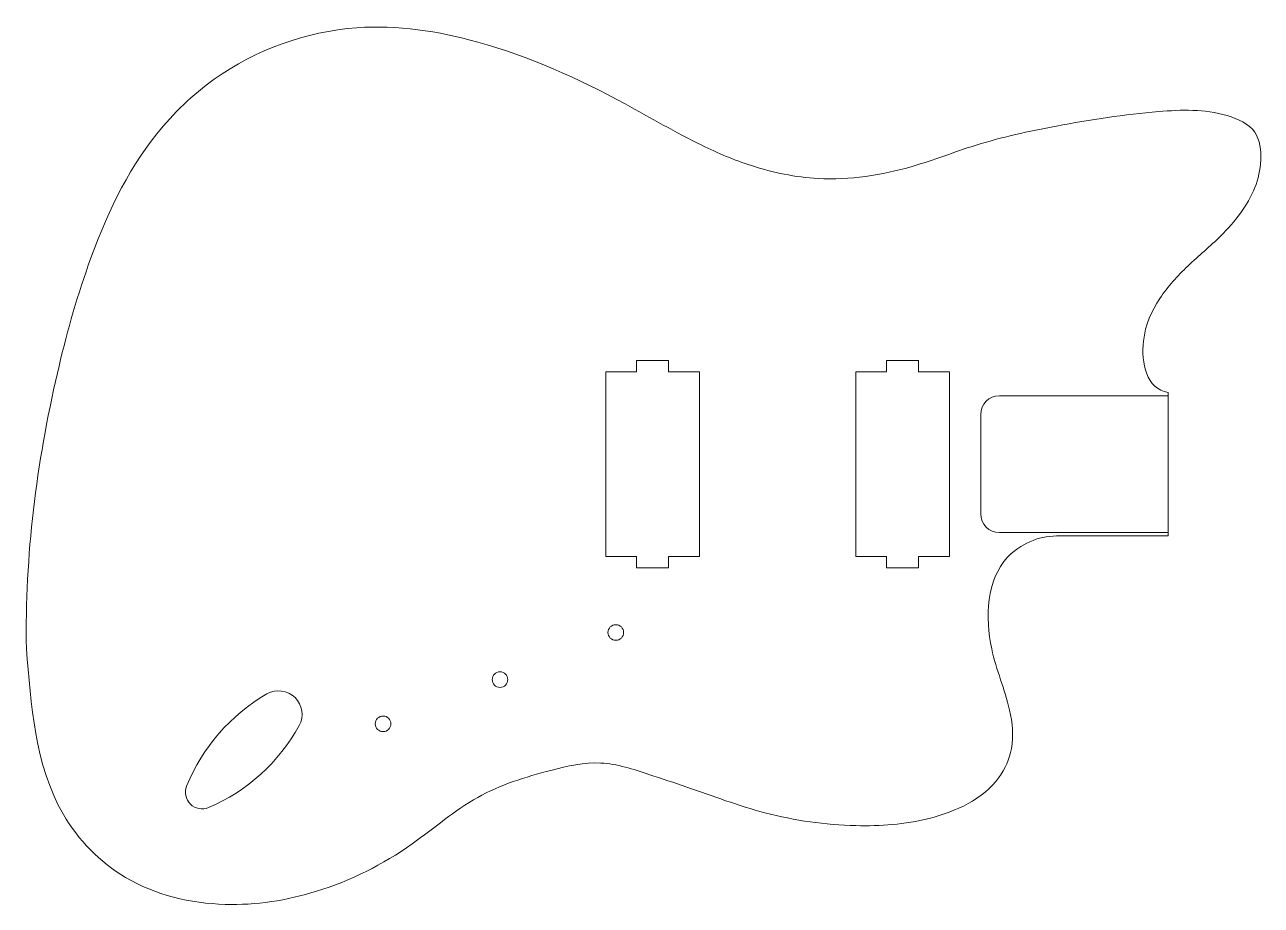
# Model space of a CAD drawing. Header units: inches. Extents: x 3.5 to 23.3, y 1.6 to 15.7.
import ezdxf

# ---------------------------------------------------------------- set-up
doc = ezdxf.new("R2010")
doc.units = ezdxf.units.IN
doc.header["$MEASUREMENT"] = 0

msp = doc.modelspace()

# ---------------------------------------------------------------- linework, layer by layer
at = {"color": 7, "linetype": 'Continuous', "lineweight": 15}
for p, q in [((13.834, 10.349), (13.324, 10.349)), ((13.324, 10.349), (13.324, 10.165)), ((13.834, 10.349), (13.834, 10.165)), ((17.835, 10.349), (17.325, 10.349)), ((17.325, 10.165), (17.325, 10.349)), ((17.835, 10.165), (17.835, 10.349)), ((12.831, 10.165), (13.324, 10.165)), ((12.831, 10.165), (12.831, 7.213)), ((14.331, 10.165), (13.834, 10.165)), ((14.331, 10.165), (14.331, 7.213)), ((17.325, 10.165), (16.831, 10.165)), ((16.831, 10.165), (16.831, 7.213)), ((17.835, 10.165), (18.331, 10.165)), ((18.331, 10.165), (18.331, 7.213)), ((21.831, 9.784), (19.131, 9.784)), ((21.831, 7.541), (21.831, 9.839)), ((18.831, 9.484), (18.831, 7.896)), ((19.131, 7.596), (21.831, 7.596)), ((20.043, 7.541), (21.831, 7.541)), ((12.831, 7.213), (13.324, 7.213)), ((13.324, 7.029), (13.324, 7.213)), ((13.834, 7.213), (13.834, 7.029)), ((13.834, 7.213), (14.331, 7.213)), ((16.831, 7.213), (17.325, 7.213)), ((17.325, 7.213), (17.325, 7.029)), ((17.835, 7.213), (17.835, 7.029)), ((18.331, 7.213), (17.835, 7.213)), ((13.834, 7.029), (13.324, 7.029)), ((17.835, 7.029), (17.325, 7.029))]:
    msp.add_line(p, q, dxfattribs=at)
for centre in [(12.993, 5.997), (11.14, 5.243), (9.27, 4.536)]:
    msp.add_circle(centre, 0.125, dxfattribs=at)
for centre, radius, start, end in [((19.131, 9.484), 0.3, 90, 180), ((19.131, 7.896), 0.3, 180, 270), ((8.905, 2.412), 3, 119.8503, 157.9011), ((7.598, 4.689), 0.375, 331.1497, 119.8503), ((5.299, 5.955), 3, 293.0989, 331.1497), ((6.372, 3.441), 0.266, 157.9011, 293.0989)]:
    msp.add_arc(centre, radius, start, end, dxfattribs=at)
for points, knots in [([(21.831, 9.839), (21.48, 9.89), (21.334, 10.63), (21.657, 11.347), (22.144, 11.882), (22.744, 12.371), (23.199, 12.947), (23.341, 13.546), (23.277, 14.068), (22.577, 14.381), (21.495, 14.341), (20.144, 14.132), (18.82, 13.848), (17.605, 13.366), (16.369, 13.178), (15.224, 13.412), (14.197, 13.849), (12.817, 14.668), (11.013, 15.484), (8.685, 15.847), (6.812, 15.167), (5.337, 13.753), (4.562, 12.068), (3.8, 9.305), (3.536, 7.219), (3.563, 5.737)], [0, 0, 0, 0, 0.030039, 0.052747, 0.073937, 0.096053, 0.125303, 0.139214, 0.15339, 0.169354, 0.203344, 0.254548, 0.295989, 0.328811, 0.375898, 0.409504, 0.436077, 0.479311, 0.558536, 0.618882, 0.693931, 0.733153, 0.806596, 0.862249, 1, 1, 1, 1]), ([(3.563, 5.737), (3.638, 4.862), (3.722, 3.363), (5.143, 1.907), (6.687, 1.546), (8.302, 1.8), (9.655, 2.48), (10.728, 3.433), (11.805, 3.764), (12.751, 3.983), (13.478, 3.74), (14.343, 3.457), (15.414, 3.049), (16.74, 2.864), (18.042, 2.954), (19.038, 3.403), (19.38, 4.17), (19.301, 4.907), (18.881, 5.829), (18.942, 7.19), (19.757, 7.54), (20.043, 7.541)], [0, 0, 0, 0, 0.116243, 0.176387, 0.246646, 0.309541, 0.382136, 0.436863, 0.490014, 0.524292, 0.558002, 0.585151, 0.641136, 0.703675, 0.753688, 0.808745, 0.830257, 0.856511, 0.899936, 0.963113, 1, 1, 1, 1])]:
    msp.add_open_spline(points, degree=3, knots=knots, dxfattribs=at)

doc.saveas('drawing.dxf')
